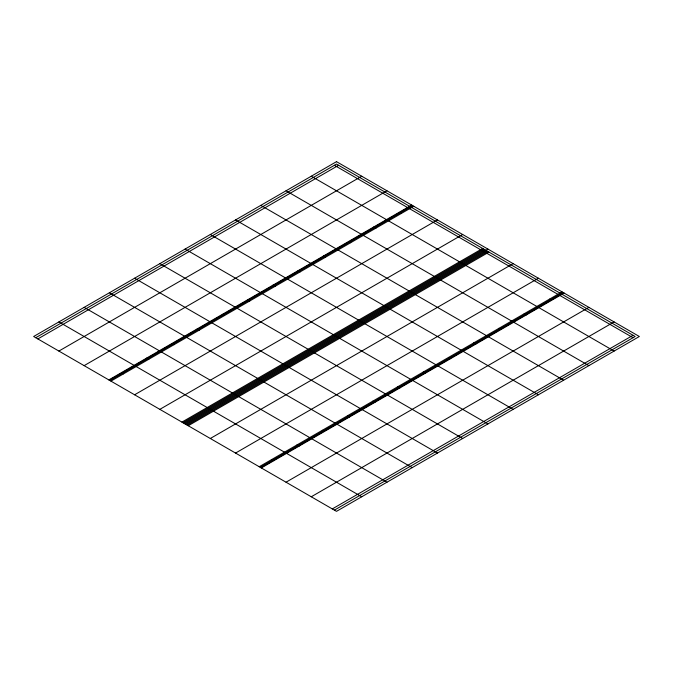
<?xml version="1.0" encoding="UTF-8"?>
<svg xmlns="http://www.w3.org/2000/svg" width="673" height="673" viewBox="0 0 673 673"><rect width="100%" height="100%" fill="white"/><g stroke="black" fill="none" stroke-linecap="round" stroke-linejoin="round"><path stroke-width="1.01" d="M35.753 337.711L336.5 164.077L635.144 336.5L334.397 510.134M37.856 338.931L338.603 165.297M58.888 351.07L361.738 176.225M84.125 365.641L386.975 190.796M108.841 379.909L411.683 205.063M109.363 380.211L412.213 205.366M109.892 380.514L412.734 205.669M110.936 381.12L413.786 206.275M134.6 394.782L437.45 219.936M159.838 409.352L462.688 234.507M181.92 422.106L482.667 248.472M182.972 422.711L483.719 249.077M184.023 423.317L484.77 249.683M185.075 423.923L487.925 249.077M186.127 424.528L486.873 250.894M187.178 425.143L487.925 251.5M188.23 425.748L488.977 252.114M210.312 438.493L513.163 263.648M235.55 453.064L538.4 278.218M259.214 466.726L562.064 291.88M260.266 467.331L563.108 292.486M260.788 467.634L563.638 292.789M261.317 467.937L564.159 293.091M286.025 482.205L588.875 307.359M311.263 496.775L614.113 321.93M332.294 508.923L633.041 335.289M334.397 165.297L633.041 337.711M399.064 212.348L401.167 213.56M549.446 299.165L551.54 300.377M311.263 176.225L614.113 351.07M373.826 226.919L375.929 228.13M524.208 313.736L526.303 314.947M286.025 190.796L588.875 365.641M348.589 241.489L350.692 242.701M498.971 328.306L501.065 329.518M260.788 205.366L563.638 380.211M323.351 256.06L325.454 257.271M473.733 342.877L475.828 344.088M235.55 219.936L538.4 394.782M298.114 270.63L300.217 271.842M448.496 357.447L450.59 358.659M210.312 234.507L513.163 409.352M272.876 285.201L274.979 286.412M423.258 372.018L425.353 373.229M185.075 249.077L487.925 423.923M247.647 299.771L249.75 300.982M398.021 386.588L400.124 387.799M159.838 263.648L462.688 438.493M222.41 314.341L224.504 315.553M372.783 401.158L374.886 402.37M134.6 278.218L437.45 453.064M197.172 328.912L199.267 330.123M347.546 415.729L349.649 416.94M109.363 292.789L412.213 467.634M171.935 343.482L174.029 344.694M322.308 430.299L324.411 431.511M84.125 307.359L386.975 482.205M146.697 358.053L148.792 359.264M297.071 444.87L299.174 446.081M58.888 321.93L361.738 496.775M121.46 372.623L123.554 373.835M271.833 459.44L273.936 460.652M336.5 161.655L33.65 336.5L336.5 511.345L639.35 336.5L336.5 161.655"/></g></svg>
